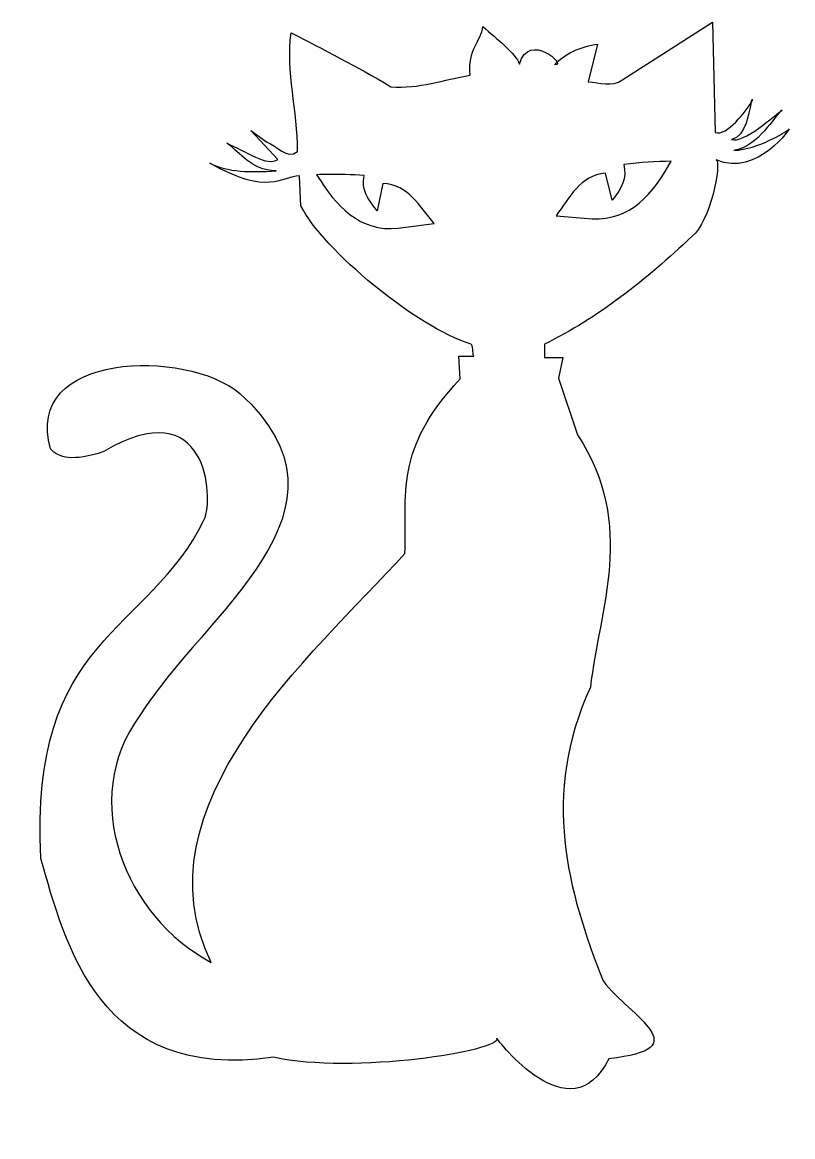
# Model space of a CAD drawing. Header units: centimetres. Extents: x -4.62 to 0.53, y 1.3 to 8.74.
import ezdxf

# ---------------------------------------------------------------- set-up
doc = ezdxf.new("R2010")
doc.units = ezdxf.units.CM
doc.header["$MEASUREMENT"] = 0
doc.layers.add('Layer 1', color=7, linetype='Continuous')

msp = doc.modelspace()

# ---------------------------------------------------------------- linework, layer by layer
at = {"layer": 'Layer 1', "lineweight": 25}
for points, knots in [([(-0.00623, 8.74356), (-0.00623, 8.74356), (-0.6065, 8.36074), (-0.6065, 8.36074), (-0.6065, 8.36074), (-0.68367, 8.30731), (-0.76084, 8.34299), (-0.83801, 8.34668), (-0.83801, 8.34668), (-0.83801, 8.34668), (-0.77588, 8.59709), (-0.77588, 8.59709), (-0.77588, 8.59709), (-0.88144, 8.58413), (-1.00442, 8.53062), (-1.0596, 8.45996), (-1.0596, 8.45996), (-0.97645, 8.45258), (-1.23339, 8.68654), (-1.29607, 8.46492), (-1.29607, 8.46492), (-1.32482, 8.53604), (-1.44435, 8.63024), (-1.54164, 8.71533), (-1.54164, 8.71533), (-1.55281, 8.61588), (-1.64395, 8.56371), (-1.6268, 8.38968), (-1.6268, 8.38968), (-1.80275, 8.36271), (-1.9688, 8.29568), (-2.15597, 8.31361), (-2.15597, 8.31361), (-2.38674, 8.45072), (-2.60369, 8.56031), (-2.82239, 8.67328), (-2.82239, 8.67328), (-2.85939, 8.40876), (-2.77708, 8.15601), (-2.77939, 7.87953), (-2.77939, 7.87953), (-2.85341, 7.82682), (-2.91373, 7.91647), (-2.98775, 7.94567), (-2.98775, 7.94567), (-2.98775, 7.94567), (-3.0911, 8.02091), (-3.0911, 8.02091), (-3.0911, 8.02091), (-3.0911, 8.02091), (-2.91168, 7.82744), (-2.91168, 7.82744), (-2.91168, 7.82744), (-2.97633, 7.77593), (-3.13058, 7.88448), (-3.25233, 7.93575), (-3.25233, 7.93575), (-3.15289, 7.87021), (-3.10147, 7.75946), (-2.9216, 7.75137), (-2.9216, 7.75137), (-3.09611, 7.74036), (-3.24438, 7.7414), (-3.36561, 7.80346), (-3.36561, 7.80346), (-2.97226, 7.57826), (-2.88722, 7.71494), (-2.76534, 7.7183), (-2.76534, 7.7183), (-2.76534, 7.7183), (-2.75789, 7.5182), (-2.75789, 7.5182), (-2.75789, 7.5182), (-2.61174, 7.22467), (-1.97416, 6.69953), (-1.62515, 6.5963), (-1.62515, 6.5963), (-1.60153, 6.58931), (-1.6124, 6.53313), (-1.60282, 6.51361), (-1.60282, 6.51361), (-1.60282, 6.51361), (-1.70204, 6.51361), (-1.70204, 6.51361), (-1.70204, 6.51361), (-1.70204, 6.51361), (-1.69295, 6.36231), (-1.69295, 6.36231), (-1.69295, 6.36231), (-2.13517, 5.88972), (-2.05001, 5.59001), (-2.06171, 5.19566), (-2.06171, 5.19566), (-2.69563, 4.50656), (-3.86279, 3.507), (-3.35569, 2.46466), (-3.35569, 2.46466), (-3.93476, 2.77355), (-4.24597, 3.55326), (-3.83276, 4.11335), (-3.83276, 4.11335), (-3.39892, 4.80803), (-2.30287, 5.48799), (-3.16552, 6.26557), (-3.16552, 6.26557), (-3.5242, 6.56564), (-4.61836, 6.54334), (-4.42973, 5.89432), (-4.42973, 5.89432), (-4.37672, 5.83452), (-4.2806, 5.80792), (-4.0742, 5.87613), (-4.0742, 5.87613), (-3.38, 6.29084), (-3.33672, 5.56589), (-3.40282, 5.42221), (-3.40282, 5.42221), (-3.77607, 4.66154), (-4.5737, 4.63892), (-4.49422, 3.15919), (-4.49422, 3.15919), (-4.33223, 2.59249), (-4.10689, 1.66252), (-2.93979, 1.83132), (-2.93979, 1.83132), (-2.41155, 1.7153), (-1.40852, 1.87196), (-1.44903, 1.95947), (-1.44903, 1.95947), (-1.44932, 1.95456), (-0.95478, 1.30101), (-0.70076, 1.82222), (-0.70076, 1.82222), (-0.09891, 1.88566), (-0.54862, 2.09645), (-0.73879, 2.34147), (-0.73879, 2.34147), (-0.9761, 2.95023), (-1.15369, 3.57908), (-0.82313, 4.30269), (-0.82313, 4.30269), (-0.764, 4.82745), (-0.51315, 5.37738), (-0.90829, 5.98941), (-0.90829, 5.98941), (-0.90829, 5.98941), (-1.03645, 6.36727), (-1.03645, 6.36727), (-1.03645, 6.36727), (-1.03645, 6.36727), (-1.00751, 6.50452), (-1.00751, 6.50452), (-1.00751, 6.50452), (-1.00751, 6.50452), (-1.13071, 6.50452), (-1.13071, 6.50452), (-1.13071, 6.50452), (-1.13071, 6.50452), (-1.13071, 6.59382), (-1.13071, 6.59382), (-1.13071, 6.59382), (-0.77216, 6.77017), (-0.45436, 7.01903), (-0.14348, 7.31563), (-0.14348, 7.31563), (-0.02289, 7.40562), (0.0556, 7.80447), (0.01692, 7.82578), (0.01692, 7.82578), (0.29254, 7.70127), (0.52863, 8.05954), (0.5031, 8.03001), (0.5031, 8.03001), (0.47241, 8.00381), (0.30158, 7.89892), (0.13433, 7.88697), (0.13433, 7.88697), (0.3038, 7.91438), (0.40283, 8.11816), (0.45845, 8.15734), (0.45845, 8.15734), (0.41438, 8.12875), (0.19637, 7.92675), (0.11862, 7.96138), (0.11862, 7.96138), (0.21825, 7.97573), (0.23755, 8.15251), (0.25091, 8.20943), (0.25091, 8.20943), (0.21879, 8.15369), (0.08959, 7.98083), (0.00948, 8.00686), (0.00948, 8.00686), (0.00948, 8.00686), (-0.00623, 8.74356), (-0.00623, 8.74356)], [0, 0, 0, 0, 0.02, 0.02, 0.02, 0.02, 0.04, 0.04, 0.04, 0.04, 0.06, 0.06, 0.06, 0.06, 0.08, 0.08, 0.08, 0.08, 0.1, 0.1, 0.1, 0.1, 0.12, 0.12, 0.12, 0.12, 0.14, 0.14, 0.14, 0.14, 0.16, 0.16, 0.16, 0.16, 0.18, 0.18, 0.18, 0.18, 0.2, 0.2, 0.2, 0.2, 0.22, 0.22, 0.22, 0.22, 0.24, 0.24, 0.24, 0.24, 0.26, 0.26, 0.26, 0.26, 0.28, 0.28, 0.28, 0.28, 0.3, 0.3, 0.3, 0.3, 0.32, 0.32, 0.32, 0.32, 0.34, 0.34, 0.34, 0.34, 0.36, 0.36, 0.36, 0.36, 0.38, 0.38, 0.38, 0.38, 0.4, 0.4, 0.4, 0.4, 0.42, 0.42, 0.42, 0.42, 0.44, 0.44, 0.44, 0.44, 0.46, 0.46, 0.46, 0.46, 0.48, 0.48, 0.48, 0.48, 0.5, 0.5, 0.5, 0.5, 0.52, 0.52, 0.52, 0.52, 0.54, 0.54, 0.54, 0.54, 0.56, 0.56, 0.56, 0.56, 0.58, 0.58, 0.58, 0.58, 0.6, 0.6, 0.6, 0.6, 0.62, 0.62, 0.62, 0.62, 0.64, 0.64, 0.64, 0.64, 0.66, 0.66, 0.66, 0.66, 0.68, 0.68, 0.68, 0.68, 0.7, 0.7, 0.7, 0.7, 0.72, 0.72, 0.72, 0.72, 0.74, 0.74, 0.74, 0.74, 0.76, 0.76, 0.76, 0.76, 0.78, 0.78, 0.78, 0.78, 0.8, 0.8, 0.8, 0.8, 0.82, 0.82, 0.82, 0.82, 0.84, 0.84, 0.84, 0.84, 0.86, 0.86, 0.86, 0.86, 0.88, 0.88, 0.88, 0.88, 0.9, 0.9, 0.9, 0.9, 0.92, 0.92, 0.92, 0.92, 0.94, 0.94, 0.94, 0.94, 0.96, 0.96, 0.96, 0.96, 1, 1, 1, 1]), ([(0.25091, 8.20943), (0.25803, 8.22177), (0.26167, 8.2304), (0.25753, 8.22762), (0.25753, 8.22762), (0.25534, 8.22615), (0.25313, 8.21888), (0.25091, 8.20943)], [0, 0, 0, 0, 0.3333333, 0.3333333, 0.3333333, 0.3333333, 1, 1, 1, 1]), ([(-0.28404, 7.81503), (-0.40551, 7.59648), (-0.55351, 7.41867), (-0.81073, 7.43139), (-0.81073, 7.43139), (-0.81073, 7.43139), (-1.05216, 7.45206), (-1.05216, 7.45206), (-1.05216, 7.45206), (-0.96004, 7.57494), (-0.89341, 7.71908), (-0.72308, 7.73566), (-0.72308, 7.73566), (-0.72308, 7.73566), (-0.67678, 7.55541), (-0.67678, 7.55541), (-0.67678, 7.55541), (-0.60942, 7.64261), (-0.57921, 7.69789), (-0.59989, 7.79354), (-0.59989, 7.79354), (-0.48686, 7.80891), (-0.38529, 7.81258), (-0.28404, 7.81503)], [0, 0, 0, 0, 0.1428571, 0.1428571, 0.1428571, 0.1428571, 0.2857143, 0.2857143, 0.2857143, 0.2857143, 0.4285714, 0.4285714, 0.4285714, 0.4285714, 0.5714286, 0.5714286, 0.5714286, 0.5714286, 0.7142857, 0.7142857, 0.7142857, 0.7142857, 1, 1, 1, 1]), ([(-2.57517, 7.72739), (-2.49845, 7.72829), (-2.41977, 7.72754), (-2.33456, 7.71995), (-2.33456, 7.71995), (-2.35079, 7.62345), (-2.31824, 7.56912), (-2.24692, 7.48513), (-2.24692, 7.48513), (-2.24692, 7.48513), (-2.20888, 7.66703), (-2.20888, 7.66703), (-2.20888, 7.66703), (-2.03797, 7.65835), (-1.96511, 7.51763), (-1.86741, 7.39914), (-1.86741, 7.39914), (-1.86741, 7.39914), (-2.10801, 7.36772), (-2.10801, 7.36772), (-2.10801, 7.36772), (-2.36436, 7.34312), (-2.52061, 7.51303), (-2.65206, 7.72574), (-2.65206, 7.72574), (-2.62675, 7.7263), (-2.60074, 7.72709), (-2.57517, 7.72739)], [0, 0, 0, 0, 0.125, 0.125, 0.125, 0.125, 0.25, 0.25, 0.25, 0.25, 0.375, 0.375, 0.375, 0.375, 0.5, 0.5, 0.5, 0.5, 0.625, 0.625, 0.625, 0.625, 0.75, 0.75, 0.75, 0.75, 1, 1, 1, 1])]:
    msp.add_open_spline(points, degree=3, knots=knots, dxfattribs=at)

doc.saveas('drawing.dxf')
